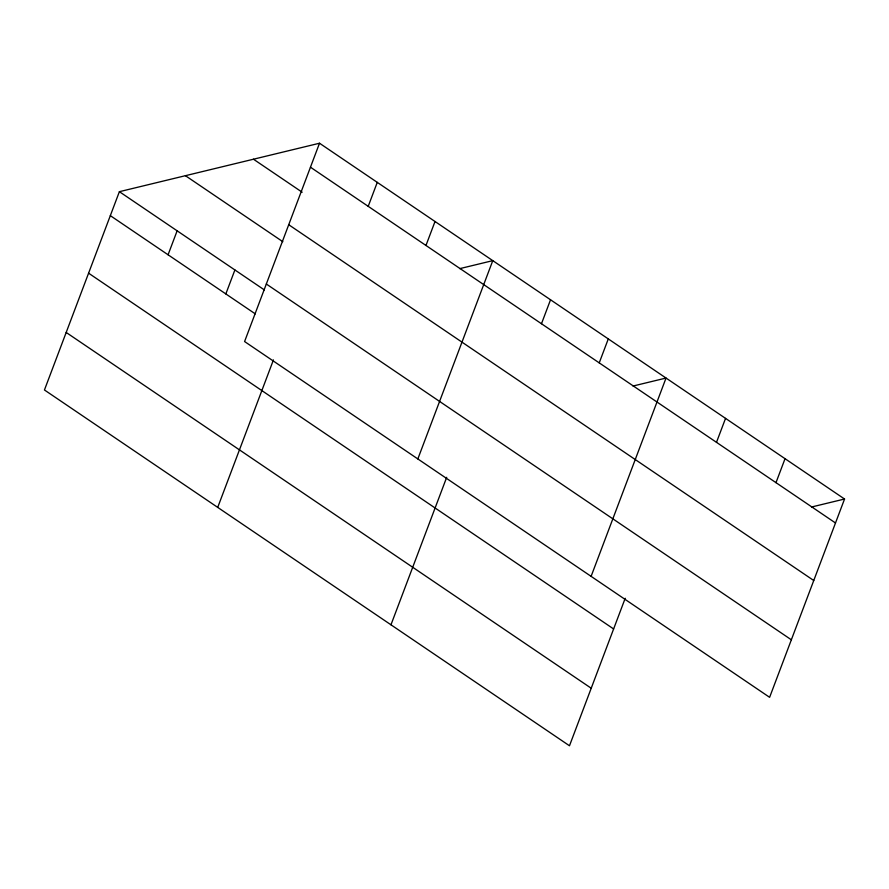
<?xml version="1.0" encoding="UTF-8"?>
<svg xmlns="http://www.w3.org/2000/svg" width="889" height="889" viewBox="0 0 889 889"><rect width="100%" height="100%" fill="white"/><g stroke="black" fill="none" stroke-linecap="round" stroke-linejoin="round"><path stroke-width="1.33" d="M319.518 143.229L244.586 341.543L769.618 697.32L844.55 499.018L319.518 143.229L119.382 191.68L44.45 389.982L569.482 745.771L625.211 598.275M168.077 254.776L177.133 230.818M225.839 293.915L234.896 269.956M217.716 507.397L273.445 359.901M368.213 206.337L377.269 182.367M425.964 245.475L435.021 221.505M417.841 458.946L492.773 260.644L459.757 268.634M390.971 624.8L446.7 477.304M541.479 323.74L550.535 299.771M599.23 362.879L608.287 338.909M591.107 576.361L666.039 378.047L633.012 386.037M716.49 442.333L725.546 418.375M775.986 482.66L785.043 458.691M811.524 507.008L844.55 499.018M310.461 167.199L835.493 522.976M253.476 159.22L302.171 192.213M288.725 224.728L813.757 580.517M185.423 175.689L282.813 241.686M266.322 284.013L791.354 639.791M119.382 191.68L264.333 289.903M110.325 215.649L255.276 313.873M88.589 273.179L613.621 628.956M66.186 332.453L591.218 688.23"/></g></svg>
